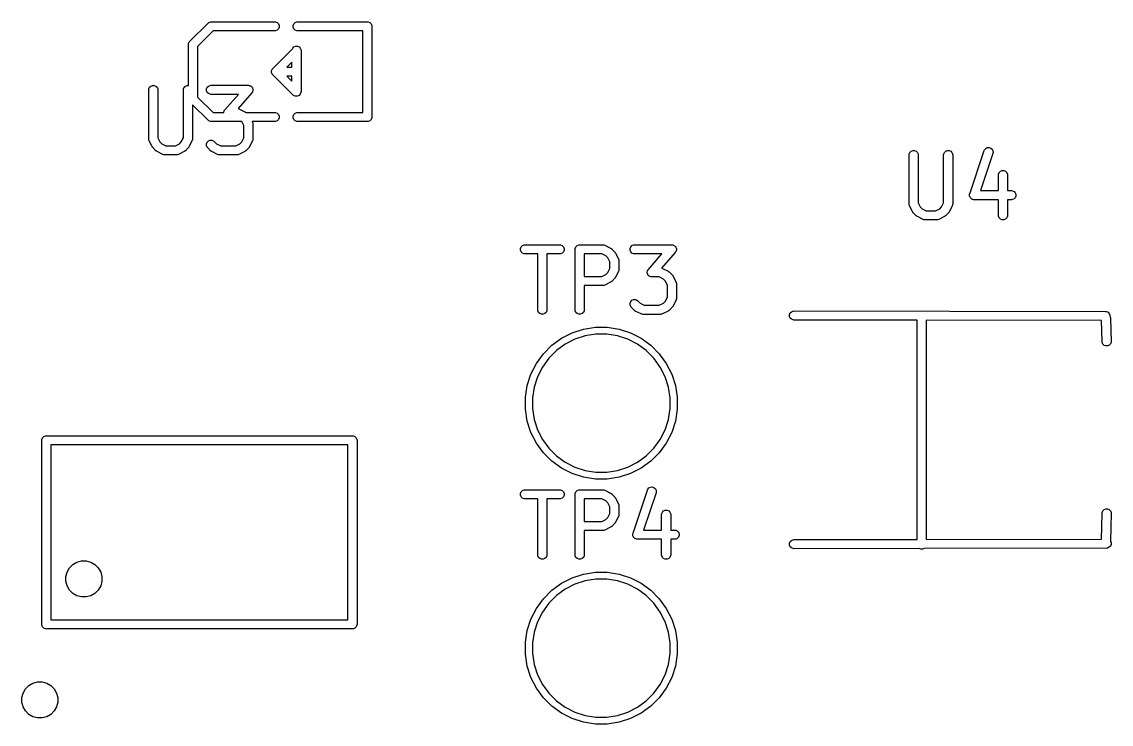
# Model space of a CAD drawing. Header units: inches. Extents: x 5.9 to 18, y -6.3 to -1.5.
# Drawn here: x 9.023 to 9.732, y -4.002 to -3.545 of the extents above; entities that cross this region are included whole.
import ezdxf

# ---------------------------------------------------------------- set-up
doc = ezdxf.new("R2010")
doc.units = ezdxf.units.IN
doc.header["$MEASUREMENT"] = 0
doc.layers.add('F.Silkscreen', color=41, linetype='CONTINUOUS', true_color=0xf2eda1)

msp = doc.modelspace()

# ---------------------------------------------------------------- linework, layer by layer
at = {"layer": 'F.Silkscreen', "linetype": 'CONTINUOUS'}
for p, q in [((9.14457, -3.54594), (9.14501, -3.54558)), ((9.14501, -3.54558), (9.14608, -3.54514)), ((9.14608, -3.54514), (9.14665, -3.54508)), ((9.14665, -3.54508), (9.18799, -3.54508)), ((9.18799, -3.54508), (9.18857, -3.54514)), ((9.18857, -3.54514), (9.18963, -3.54558)), ((9.18963, -3.54558), (9.19045, -3.54639)), ((9.2005, -3.54639), (9.20131, -3.54558)), ((9.20131, -3.54558), (9.20238, -3.54514)), ((9.20238, -3.54514), (9.20295, -3.54508)), ((9.20295, -3.54508), (9.24823, -3.54508)), ((9.24823, -3.54508), (9.2488, -3.54514)), ((9.2488, -3.54514), (9.24987, -3.54558)), ((9.24987, -3.54558), (9.25068, -3.54639)), ((9.13275, -3.55775), (9.14457, -3.54594)), ((9.14788, -3.55098), (9.1378, -3.56107)), ((9.18799, -3.55098), (9.14788, -3.55098)), ((9.18857, -3.55093), (9.18799, -3.55098)), ((9.18963, -3.55049), (9.18857, -3.55093)), ((9.19045, -3.54967), (9.18963, -3.55049)), ((9.19045, -3.54639), (9.19089, -3.54746)), ((9.19089, -3.54861), (9.19045, -3.54967)), ((9.19089, -3.54746), (9.19089, -3.54861)), ((9.20006, -3.54746), (9.2005, -3.54639)), ((9.20006, -3.54861), (9.20006, -3.54746)), ((9.2005, -3.54967), (9.20006, -3.54861)), ((9.20131, -3.55049), (9.2005, -3.54967)), ((9.20238, -3.55093), (9.20131, -3.55049)), ((9.20295, -3.55098), (9.20238, -3.55093)), ((9.24528, -3.55098), (9.20295, -3.55098)), ((9.24528, -3.60413), (9.24528, -3.55098)), ((9.25068, -3.54639), (9.25112, -3.54746)), ((9.25112, -3.54746), (9.25118, -3.54803)), ((9.25118, -3.54803), (9.25118, -3.6063)), ((9.13189, -3.55984), (9.13195, -3.55927)), ((9.13189, -3.56378), (9.13189, -3.55984)), ((9.13195, -3.55927), (9.13239, -3.5582)), ((9.13239, -3.5582), (9.13275, -3.55775)), ((9.13189, -3.58647), (9.13189, -3.56378)), ((9.1378, -3.56107), (9.1378, -3.56378)), ((9.1378, -3.56378), (9.1378, -3.59134)), ((9.18669, -3.57547), (9.19949, -3.56267)), ((9.19949, -3.56267), (9.19971, -3.56214)), ((9.19971, -3.56214), (9.20052, -3.56132)), ((9.20052, -3.56132), (9.20159, -3.56088)), ((9.20159, -3.56088), (9.20274, -3.56088)), ((9.20274, -3.56088), (9.20381, -3.56132)), ((9.20381, -3.56132), (9.20462, -3.56214)), ((9.20462, -3.56214), (9.20506, -3.5632)), ((9.20506, -3.5632), (9.20512, -3.56378)), ((9.20512, -3.56378), (9.20512, -3.59055)), ((9.19921, -3.5713), (9.19591, -3.57461)), ((9.19921, -3.57461), (9.19921, -3.5713)), ((9.18588, -3.57698), (9.18621, -3.5762)), ((9.18588, -3.57814), (9.18588, -3.57698)), ((9.18632, -3.5792), (9.18588, -3.57814)), ((9.18621, -3.5762), (9.18632, -3.57592)), ((9.18632, -3.57592), (9.18669, -3.57547)), ((9.18669, -3.57965), (9.18632, -3.5792)), ((9.19968, -3.59264), (9.18669, -3.57965)), ((9.19591, -3.57461), (9.19921, -3.57461)), ((9.19591, -3.58051), (9.19921, -3.58382)), ((9.19921, -3.58051), (9.19591, -3.58051)), ((9.19921, -3.58382), (9.19921, -3.58051)), ((9.10608, -3.58879), (9.10652, -3.58772)), ((9.10652, -3.58772), (9.10734, -3.58691)), ((9.10734, -3.58691), (9.1084, -3.58647)), ((9.1084, -3.58647), (9.10956, -3.58647)), ((9.10956, -3.58647), (9.11062, -3.58691)), ((9.11062, -3.58691), (9.11144, -3.58772)), ((9.11144, -3.58772), (9.11188, -3.58879)), ((9.12858, -3.58879), (9.12902, -3.58772)), ((9.12902, -3.58772), (9.12984, -3.58691)), ((9.12984, -3.58691), (9.1309, -3.58647)), ((9.1309, -3.58647), (9.13189, -3.58647)), ((9.14358, -3.58879), (9.14402, -3.58772)), ((9.14402, -3.58772), (9.14483, -3.58691)), ((9.14483, -3.58691), (9.1459, -3.58647)), ((9.1459, -3.58647), (9.14648, -3.58641)), ((9.14648, -3.58641), (9.17085, -3.58641)), ((9.17085, -3.58641), (9.17115, -3.58644)), ((9.17115, -3.58644), (9.17123, -3.58644)), ((9.17123, -3.58644), (9.17128, -3.58645)), ((9.17128, -3.58645), (9.17142, -3.58647)), ((9.17142, -3.58647), (9.17187, -3.58665)), ((9.17187, -3.58665), (9.17232, -3.5868)), ((9.17232, -3.5868), (9.1724, -3.58687)), ((9.1724, -3.58687), (9.17249, -3.58691)), ((9.17249, -3.58691), (9.17283, -3.58725)), ((9.17283, -3.58725), (9.17319, -3.58756)), ((9.17319, -3.58756), (9.17323, -3.58765)), ((9.17323, -3.58765), (9.1733, -3.58772)), ((9.1733, -3.58772), (9.17349, -3.58817)), ((9.17349, -3.58817), (9.1737, -3.5886)), ((9.10603, -3.58936), (9.10608, -3.58879)), ((9.10603, -3.62123), (9.10603, -3.58936)), ((9.11188, -3.58879), (9.11193, -3.58936)), ((9.11193, -3.58936), (9.11193, -3.62054)), ((9.12852, -3.58936), (9.12858, -3.58879)), ((9.12852, -3.62054), (9.12852, -3.58936)), ((9.1378, -3.59134), (9.1378, -3.59405)), ((9.1378, -3.59405), (9.14788, -3.60413)), ((9.14358, -3.58994), (9.14358, -3.58879)), ((9.14402, -3.591), (9.14358, -3.58994)), ((9.14483, -3.59182), (9.14402, -3.591)), ((9.1459, -3.59226), (9.14483, -3.59182)), ((9.14648, -3.59232), (9.1459, -3.59226)), ((9.16434, -3.59232), (9.14648, -3.59232)), ((9.1555, -3.60242), (9.16434, -3.59232)), ((9.17307, -3.59131), (9.16414, -3.60152)), ((9.17325, -3.59106), (9.17307, -3.59131)), ((9.1733, -3.591), (9.17325, -3.59106)), ((9.17332, -3.59095), (9.1733, -3.591)), ((9.17341, -3.59084), (9.17332, -3.59095)), ((9.17356, -3.59038), (9.17341, -3.59084)), ((9.17374, -3.58994), (9.17356, -3.59038)), ((9.1737, -3.5886), (9.17371, -3.58869)), ((9.17371, -3.58869), (9.17374, -3.58879)), ((9.17374, -3.58879), (9.17374, -3.58927)), ((9.17374, -3.58927), (9.17378, -3.58975)), ((9.17378, -3.58975), (9.17374, -3.58984)), ((9.17374, -3.58984), (9.17374, -3.58994)), ((9.20013, -3.59301), (9.19968, -3.59264)), ((9.2012, -3.59345), (9.20013, -3.59301)), ((9.20177, -3.5935), (9.2012, -3.59345)), ((9.20217, -3.5935), (9.20177, -3.5935)), ((9.20274, -3.59345), (9.20217, -3.5935)), ((9.20381, -3.59301), (9.20274, -3.59345)), ((9.20462, -3.59219), (9.20381, -3.59301)), ((9.20506, -3.59113), (9.20462, -3.59219)), ((9.20512, -3.59055), (9.20506, -3.59113)), ((9.20506, -3.59113), (9.20506, -3.59113)), ((9.14457, -3.60917), (9.13443, -3.59904)), ((9.13443, -3.59904), (9.13443, -3.62123)), ((9.15532, -3.60267), (9.1555, -3.60242)), ((9.16414, -3.60152), (9.16467, -3.60172)), ((9.16467, -3.60172), (9.16842, -3.60359)), ((9.14501, -3.60954), (9.14457, -3.60917)), ((9.14608, -3.60998), (9.14501, -3.60954)), ((9.14788, -3.60413), (9.15481, -3.60413)), ((9.1548, -3.60398), (9.15483, -3.60388)), ((9.15481, -3.60413), (9.1548, -3.60398)), ((9.15483, -3.60378), (9.15501, -3.60334)), ((9.15483, -3.60388), (9.15483, -3.60378)), ((9.15501, -3.60334), (9.15517, -3.60289)), ((9.15517, -3.60289), (9.15525, -3.60277)), ((9.15525, -3.60277), (9.15527, -3.60272)), ((9.15527, -3.60272), (9.15532, -3.60267)), ((9.16842, -3.60359), (9.16867, -3.60375)), ((9.16867, -3.60375), (9.16874, -3.60378)), ((9.16874, -3.60378), (9.16882, -3.60385)), ((9.16882, -3.60385), (9.16891, -3.6039)), ((9.16891, -3.6039), (9.16896, -3.60396)), ((9.16896, -3.60396), (9.16917, -3.60413)), ((9.16917, -3.60413), (9.18799, -3.60413)), ((9.18799, -3.60413), (9.18857, -3.60419)), ((9.18857, -3.60419), (9.18963, -3.60463)), ((9.18963, -3.60954), (9.18857, -3.60998)), ((9.18963, -3.60463), (9.19045, -3.60545)), ((9.19045, -3.60873), (9.18963, -3.60954)), ((9.19045, -3.60545), (9.19089, -3.60651)), ((9.19089, -3.60766), (9.19045, -3.60873)), ((9.19089, -3.60651), (9.19089, -3.60766)), ((9.20006, -3.60651), (9.2005, -3.60545)), ((9.20006, -3.60766), (9.20006, -3.60651)), ((9.2005, -3.60873), (9.20006, -3.60766)), ((9.2005, -3.60545), (9.20131, -3.60463)), ((9.20131, -3.60954), (9.2005, -3.60873)), ((9.20131, -3.60463), (9.20238, -3.60419)), ((9.20238, -3.60998), (9.20131, -3.60954)), ((9.20238, -3.60419), (9.20295, -3.60413)), ((9.20295, -3.60413), (9.24528, -3.60413)), ((9.24987, -3.60954), (9.2488, -3.60998)), ((9.25068, -3.60873), (9.24987, -3.60954)), ((9.25112, -3.60766), (9.25068, -3.60873)), ((9.25118, -3.6063), (9.25112, -3.60688)), ((9.25112, -3.60688), (9.25112, -3.60766)), ((9.14665, -3.61004), (9.14608, -3.60998)), ((9.16664, -3.61004), (9.14665, -3.61004)), ((9.16789, -3.61256), (9.16664, -3.61004)), ((9.16789, -3.62054), (9.16789, -3.61256)), ((9.18799, -3.61004), (9.17324, -3.61004)), ((9.17324, -3.61004), (9.17349, -3.61054)), ((9.17349, -3.61054), (9.1737, -3.61108)), ((9.1737, -3.61108), (9.1737, -3.61119)), ((9.1737, -3.61119), (9.17374, -3.61128)), ((9.17374, -3.61128), (9.1738, -3.61186)), ((9.1738, -3.61186), (9.1738, -3.62123)), ((9.18857, -3.60998), (9.18799, -3.61004)), ((9.20295, -3.61004), (9.20238, -3.60998)), ((9.24823, -3.61004), (9.20295, -3.61004)), ((9.2488, -3.60998), (9.24823, -3.61004)), ((9.10608, -3.62181), (9.10603, -3.62123)), ((9.10612, -3.62191), (9.10608, -3.62181)), ((9.10613, -3.62201), (9.10612, -3.62191)), ((9.10634, -3.62255), (9.10613, -3.62201)), ((9.10821, -3.6263), (9.10634, -3.62255)), ((9.11193, -3.62054), (9.11328, -3.62323)), ((9.11328, -3.62323), (9.11448, -3.62443)), ((9.12598, -3.62443), (9.12718, -3.62323)), ((9.12718, -3.62323), (9.12852, -3.62054)), ((9.13412, -3.62255), (9.13224, -3.6263)), ((9.13433, -3.62201), (9.13412, -3.62255)), ((9.13437, -3.62181), (9.13433, -3.62191)), ((9.13433, -3.62191), (9.13433, -3.62201)), ((9.13443, -3.62123), (9.13437, -3.62181)), ((9.14358, -3.62441), (9.14402, -3.62334)), ((9.14402, -3.62334), (9.14483, -3.62253)), ((9.14483, -3.62253), (9.1459, -3.62209)), ((9.1459, -3.62209), (9.14705, -3.62209)), ((9.14705, -3.62209), (9.14812, -3.62253)), ((9.14812, -3.62253), (9.14856, -3.6229)), ((9.14856, -3.6229), (9.1501, -3.62443)), ((9.16535, -3.62443), (9.16655, -3.62323)), ((9.16655, -3.62323), (9.16789, -3.62054)), ((9.17349, -3.62255), (9.17161, -3.6263)), ((9.1737, -3.62201), (9.17349, -3.62255)), ((9.17374, -3.62181), (9.1737, -3.62191)), ((9.1737, -3.62191), (9.1737, -3.62201)), ((9.1738, -3.62123), (9.17374, -3.62181)), ((9.10837, -3.62655), (9.10821, -3.6263)), ((9.1084, -3.62662), (9.10837, -3.62655)), ((9.10847, -3.6267), (9.1084, -3.62662)), ((9.10852, -3.62679), (9.10847, -3.6267)), ((9.10858, -3.62684), (9.10852, -3.62679)), ((9.10877, -3.62707), (9.10858, -3.62684)), ((9.11064, -3.62895), (9.10877, -3.62707)), ((9.11087, -3.62913), (9.11064, -3.62895)), ((9.11092, -3.62919), (9.11087, -3.62913)), ((9.11101, -3.62925), (9.11092, -3.62919)), ((9.11109, -3.62931), (9.11101, -3.62925)), ((9.11116, -3.62934), (9.11109, -3.62931)), ((9.11141, -3.6295), (9.11116, -3.62934)), ((9.11516, -3.63137), (9.11141, -3.6295)), ((9.11448, -3.62443), (9.11718, -3.62578)), ((9.11718, -3.62578), (9.12328, -3.62578)), ((9.12328, -3.62578), (9.12598, -3.62443)), ((9.12905, -3.6295), (9.1253, -3.63137)), ((9.1293, -3.62934), (9.12905, -3.6295)), ((9.12937, -3.62931), (9.1293, -3.62934)), ((9.12945, -3.62925), (9.12937, -3.62931)), ((9.12954, -3.62919), (9.12945, -3.62925)), ((9.12959, -3.62913), (9.12954, -3.62919)), ((9.12982, -3.62895), (9.12959, -3.62913)), ((9.13169, -3.62707), (9.12982, -3.62895)), ((9.13188, -3.62684), (9.13169, -3.62707)), ((9.13194, -3.62679), (9.13188, -3.62684)), ((9.13199, -3.6267), (9.13194, -3.62679)), ((9.13206, -3.62662), (9.13199, -3.6267)), ((9.13209, -3.62655), (9.13206, -3.62662)), ((9.13224, -3.6263), (9.13209, -3.62655)), ((9.14358, -3.62556), (9.14358, -3.62441)), ((9.14402, -3.62662), (9.14358, -3.62556)), ((9.14439, -3.62707), (9.14402, -3.62662)), ((9.14626, -3.62895), (9.14439, -3.62707)), ((9.14649, -3.62913), (9.14626, -3.62895)), ((9.14654, -3.62919), (9.14649, -3.62913)), ((9.14663, -3.62925), (9.14654, -3.62919)), ((9.14671, -3.62931), (9.14663, -3.62925)), ((9.14678, -3.62934), (9.14671, -3.62931)), ((9.14703, -3.6295), (9.14678, -3.62934)), ((9.15078, -3.63137), (9.14703, -3.6295)), ((9.1501, -3.62443), (9.1528, -3.62578)), ((9.1528, -3.62578), (9.16265, -3.62578)), ((9.16265, -3.62578), (9.16535, -3.62443)), ((9.16842, -3.6295), (9.16467, -3.63137)), ((9.16867, -3.62934), (9.16842, -3.6295)), ((9.16874, -3.62931), (9.16867, -3.62934)), ((9.16882, -3.62925), (9.16874, -3.62931)), ((9.16891, -3.62919), (9.16882, -3.62925)), ((9.16896, -3.62913), (9.16891, -3.62919)), ((9.16919, -3.62895), (9.16896, -3.62913)), ((9.17106, -3.62707), (9.16919, -3.62895)), ((9.17125, -3.62684), (9.17106, -3.62707)), ((9.17131, -3.62679), (9.17125, -3.62684)), ((9.17136, -3.6267), (9.17131, -3.62679)), ((9.17143, -3.62662), (9.17136, -3.6267)), ((9.17146, -3.62655), (9.17143, -3.62662)), ((9.17161, -3.6263), (9.17146, -3.62655)), ((9.60097, -3.63111), (9.60141, -3.63005)), ((9.60141, -3.63005), (9.60222, -3.62923)), ((9.60222, -3.62923), (9.60329, -3.62879)), ((9.60329, -3.62879), (9.60444, -3.62879)), ((9.60444, -3.62879), (9.6055, -3.62923)), ((9.6055, -3.62923), (9.60632, -3.63005)), ((9.60632, -3.63005), (9.60676, -3.63111)), ((9.62346, -3.63111), (9.6239, -3.63005)), ((9.6239, -3.63005), (9.62472, -3.62923)), ((9.62472, -3.62923), (9.62578, -3.62879)), ((9.62578, -3.62879), (9.62694, -3.62879)), ((9.62694, -3.62879), (9.628, -3.62923)), ((9.628, -3.62923), (9.62881, -3.63005)), ((9.62881, -3.63005), (9.62926, -3.63111)), ((9.64043, -3.657), (9.6498, -3.62888)), ((9.65541, -3.63074), (9.64733, -3.65498)), ((9.6498, -3.62888), (9.65004, -3.62835)), ((9.65004, -3.62835), (9.6508, -3.62748)), ((9.6508, -3.62748), (9.65183, -3.62696)), ((9.65183, -3.62696), (9.65298, -3.62688)), ((9.65298, -3.62688), (9.65407, -3.62725)), ((9.65407, -3.62725), (9.65494, -3.628)), ((9.65494, -3.628), (9.65545, -3.62903)), ((9.65554, -3.63018), (9.65541, -3.63074)), ((9.65545, -3.62903), (9.65554, -3.63018)), ((9.1157, -3.63158), (9.11516, -3.63137)), ((9.11581, -3.63159), (9.1157, -3.63158)), ((9.1159, -3.63163), (9.11581, -3.63159)), ((9.11648, -3.63169), (9.1159, -3.63163)), ((9.12398, -3.63169), (9.11648, -3.63169)), ((9.12455, -3.63163), (9.12398, -3.63169)), ((9.12465, -3.63159), (9.12455, -3.63163)), ((9.12476, -3.63158), (9.12465, -3.63159)), ((9.1253, -3.63137), (9.12476, -3.63158)), ((9.15132, -3.63158), (9.15078, -3.63137)), ((9.15143, -3.63159), (9.15132, -3.63158)), ((9.15152, -3.63163), (9.15143, -3.63159)), ((9.1521, -3.63169), (9.15152, -3.63163)), ((9.16335, -3.63169), (9.1521, -3.63169)), ((9.16392, -3.63163), (9.16335, -3.63169)), ((9.16402, -3.63159), (9.16392, -3.63163)), ((9.16413, -3.63158), (9.16402, -3.63159)), ((9.16467, -3.63137), (9.16413, -3.63158)), ((9.60091, -3.63169), (9.60097, -3.63111)), ((9.60091, -3.66356), (9.60091, -3.63169)), ((9.60676, -3.63111), (9.60681, -3.63169)), ((9.60681, -3.63169), (9.60681, -3.66286)), ((9.62341, -3.63169), (9.62346, -3.63111)), ((9.62341, -3.66286), (9.62341, -3.63169)), ((9.62926, -3.63111), (9.62931, -3.63169)), ((9.62931, -3.63169), (9.62931, -3.66356)), ((9.65903, -3.64481), (9.65908, -3.64423)), ((9.65903, -3.65498), (9.65903, -3.64481)), ((9.65908, -3.64423), (9.65952, -3.64317)), ((9.65952, -3.64317), (9.66034, -3.64235)), ((9.66034, -3.64235), (9.6614, -3.64191)), ((9.6614, -3.64191), (9.66256, -3.64191)), ((9.66256, -3.64191), (9.66362, -3.64235)), ((9.66362, -3.64235), (9.66443, -3.64317)), ((9.66443, -3.64317), (9.66488, -3.64423)), ((9.66488, -3.64423), (9.66493, -3.64481)), ((9.66493, -3.64481), (9.66493, -3.65498)), ((9.6403, -3.65756), (9.64034, -3.65742)), ((9.64034, -3.65804), (9.6403, -3.65756)), ((9.64034, -3.65736), (9.64037, -3.65728)), ((9.64034, -3.65742), (9.64034, -3.65736)), ((9.64034, -3.65851), (9.64034, -3.65804)), ((9.64038, -3.65861), (9.64034, -3.65851)), ((9.64037, -3.65728), (9.64043, -3.657)), ((9.64038, -3.65871), (9.64038, -3.65861)), ((9.6406, -3.65914), (9.64038, -3.65871)), ((9.64078, -3.65957), (9.6406, -3.65914)), ((9.64733, -3.65498), (9.65903, -3.65498)), ((9.66493, -3.65498), (9.6676, -3.65498)), ((9.6676, -3.65498), (9.66818, -3.65504)), ((9.66818, -3.65504), (9.66924, -3.65548)), ((9.66924, -3.65548), (9.67006, -3.65629)), ((9.67006, -3.65629), (9.6705, -3.65736)), ((9.6705, -3.65851), (9.67006, -3.65957)), ((9.6705, -3.65736), (9.6705, -3.65851)), ((9.60097, -3.66413), (9.60091, -3.66356)), ((9.60101, -3.66423), (9.60097, -3.66413)), ((9.60101, -3.66434), (9.60101, -3.66423)), ((9.60122, -3.66488), (9.60101, -3.66434)), ((9.6031, -3.66863), (9.60122, -3.66488)), ((9.60681, -3.66286), (9.60816, -3.66556)), ((9.60816, -3.66556), (9.60936, -3.66675)), ((9.62086, -3.66675), (9.62206, -3.66556)), ((9.62206, -3.66556), (9.62341, -3.66286)), ((9.629, -3.66488), (9.62713, -3.66863)), ((9.62921, -3.66434), (9.629, -3.66488)), ((9.62926, -3.66413), (9.62921, -3.66423)), ((9.62921, -3.66423), (9.62921, -3.66434)), ((9.62931, -3.66356), (9.62926, -3.66413)), ((9.64085, -3.65965), (9.64078, -3.65957)), ((9.6409, -3.65974), (9.64085, -3.65965)), ((9.64126, -3.66005), (9.6409, -3.65974)), ((9.64159, -3.66039), (9.64126, -3.66005)), ((9.64169, -3.66043), (9.64159, -3.66039)), ((9.64177, -3.6605), (9.64169, -3.66043)), ((9.64222, -3.66065), (9.64177, -3.6605)), ((9.64266, -3.66083), (9.64222, -3.66065)), ((9.64281, -3.66084), (9.64266, -3.66083)), ((9.64286, -3.66086), (9.64281, -3.66084)), ((9.64294, -3.66086), (9.64286, -3.66086)), ((9.64323, -3.66089), (9.64294, -3.66086)), ((9.65903, -3.66089), (9.64323, -3.66089)), ((9.65903, -3.67106), (9.65903, -3.66089)), ((9.6676, -3.66089), (9.66493, -3.66089)), ((9.66493, -3.66089), (9.66493, -3.67106)), ((9.66818, -3.66083), (9.6676, -3.66089)), ((9.66924, -3.66039), (9.66818, -3.66083)), ((9.67006, -3.65957), (9.66924, -3.66039)), ((9.60325, -3.66887), (9.6031, -3.66863)), ((9.60328, -3.66895), (9.60325, -3.66887)), ((9.60335, -3.66903), (9.60328, -3.66895)), ((9.6034, -3.66912), (9.60335, -3.66903)), ((9.60346, -3.66917), (9.6034, -3.66912)), ((9.60365, -3.66939), (9.60346, -3.66917)), ((9.60552, -3.67127), (9.60365, -3.66939)), ((9.60575, -3.67145), (9.60552, -3.67127)), ((9.6058, -3.67151), (9.60575, -3.67145)), ((9.60589, -3.67157), (9.6058, -3.67151)), ((9.60597, -3.67164), (9.60589, -3.67157)), ((9.60604, -3.67167), (9.60597, -3.67164)), ((9.60629, -3.67182), (9.60604, -3.67167)), ((9.61004, -3.6737), (9.60629, -3.67182)), ((9.60936, -3.66675), (9.61206, -3.6681)), ((9.61206, -3.6681), (9.61816, -3.6681)), ((9.61816, -3.6681), (9.62086, -3.66675)), ((9.62393, -3.67182), (9.62018, -3.6737)), ((9.62418, -3.67167), (9.62393, -3.67182)), ((9.62425, -3.67164), (9.62418, -3.67167)), ((9.62433, -3.67157), (9.62425, -3.67164)), ((9.62442, -3.67151), (9.62433, -3.67157)), ((9.62447, -3.67145), (9.62442, -3.67151)), ((9.6247, -3.67127), (9.62447, -3.67145)), ((9.62657, -3.66939), (9.6247, -3.67127)), ((9.62676, -3.66917), (9.62657, -3.66939)), ((9.62682, -3.66912), (9.62676, -3.66917)), ((9.62687, -3.66903), (9.62682, -3.66912)), ((9.62694, -3.66895), (9.62687, -3.66903)), ((9.62697, -3.66887), (9.62694, -3.66895)), ((9.62713, -3.66863), (9.62697, -3.66887)), ((9.65908, -3.67163), (9.65903, -3.67106)), ((9.65952, -3.6727), (9.65908, -3.67163)), ((9.66034, -3.67351), (9.65952, -3.6727)), ((9.66443, -3.6727), (9.66362, -3.67351)), ((9.66488, -3.67163), (9.66443, -3.6727)), ((9.66493, -3.67106), (9.66488, -3.67163)), ((9.61058, -3.6739), (9.61004, -3.6737)), ((9.61069, -3.67391), (9.61058, -3.6739)), ((9.61078, -3.67395), (9.61069, -3.67391)), ((9.61136, -3.67401), (9.61078, -3.67395)), ((9.61886, -3.67401), (9.61136, -3.67401)), ((9.61944, -3.67395), (9.61886, -3.67401)), ((9.61953, -3.67391), (9.61944, -3.67395)), ((9.61964, -3.6739), (9.61953, -3.67391)), ((9.62018, -3.6737), (9.61964, -3.6739)), ((9.6614, -3.67395), (9.66034, -3.67351)), ((9.66256, -3.67395), (9.6614, -3.67395)), ((9.66362, -3.67351), (9.66256, -3.67395)), ((9.34801, -3.69261), (9.34845, -3.69154)), ((9.34801, -3.69376), (9.34801, -3.69261)), ((9.34845, -3.69482), (9.34801, -3.69376)), ((9.34845, -3.69154), (9.34927, -3.69073)), ((9.34927, -3.69073), (9.35033, -3.69029)), ((9.35033, -3.69029), (9.35091, -3.69023)), ((9.35091, -3.69023), (9.37341, -3.69023)), ((9.37341, -3.69023), (9.37398, -3.69029)), ((9.37398, -3.69029), (9.37505, -3.69073)), ((9.37505, -3.69073), (9.37586, -3.69154)), ((9.37586, -3.69154), (9.3763, -3.69261)), ((9.3763, -3.69376), (9.37586, -3.69482)), ((9.3763, -3.69261), (9.3763, -3.69376)), ((9.38358, -3.69318), (9.38363, -3.69261)), ((9.38358, -3.73255), (9.38358, -3.69318)), ((9.38363, -3.69261), (9.38407, -3.69154)), ((9.38407, -3.69154), (9.38489, -3.69073)), ((9.38489, -3.69073), (9.38595, -3.69029)), ((9.38595, -3.69029), (9.38653, -3.69023)), ((9.38653, -3.69023), (9.40153, -3.69023)), ((9.40153, -3.69023), (9.4021, -3.69029)), ((9.4021, -3.69029), (9.4022, -3.69033)), ((9.4022, -3.69033), (9.40231, -3.69033)), ((9.40231, -3.69033), (9.40285, -3.69054)), ((9.40285, -3.69054), (9.4066, -3.69242)), ((9.4066, -3.69242), (9.40685, -3.69257)), ((9.40685, -3.69257), (9.40692, -3.6926)), ((9.40692, -3.6926), (9.407, -3.69267)), ((9.407, -3.69267), (9.40709, -3.69272)), ((9.40709, -3.69272), (9.40714, -3.69278)), ((9.40714, -3.69278), (9.40737, -3.69297)), ((9.40737, -3.69297), (9.40924, -3.69484)), ((9.41925, -3.69261), (9.4197, -3.69154)), ((9.41925, -3.69376), (9.41925, -3.69261)), ((9.4197, -3.69482), (9.41925, -3.69376)), ((9.4197, -3.69154), (9.42051, -3.69073)), ((9.42051, -3.69073), (9.42157, -3.69029)), ((9.42157, -3.69029), (9.42215, -3.69023)), ((9.42215, -3.69023), (9.44652, -3.69023)), ((9.44652, -3.69023), (9.44683, -3.69026)), ((9.44683, -3.69026), (9.4469, -3.69025)), ((9.4469, -3.69025), (9.44696, -3.69027)), ((9.44696, -3.69027), (9.4471, -3.69029)), ((9.4471, -3.69029), (9.44754, -3.69047)), ((9.44754, -3.69047), (9.448, -3.69062)), ((9.448, -3.69062), (9.44807, -3.69069)), ((9.44807, -3.69069), (9.44816, -3.69073)), ((9.44816, -3.69073), (9.4485, -3.69107)), ((9.4485, -3.69107), (9.44886, -3.69138)), ((9.44886, -3.69138), (9.44891, -3.69147)), ((9.44891, -3.69147), (9.44898, -3.69154)), ((9.44898, -3.69154), (9.44916, -3.69198)), ((9.44908, -3.69466), (9.449, -3.69477)), ((9.44923, -3.6942), (9.44908, -3.69466)), ((9.44916, -3.69198), (9.44937, -3.69241)), ((9.44942, -3.69376), (9.44923, -3.6942)), ((9.44937, -3.69241), (9.44938, -3.69251)), ((9.44938, -3.69251), (9.44942, -3.69261)), ((9.44942, -3.69261), (9.44942, -3.69309)), ((9.44942, -3.69309), (9.44945, -3.69356)), ((9.44945, -3.69356), (9.44942, -3.69366)), ((9.44942, -3.69366), (9.44942, -3.69376)), ((9.34927, -3.69564), (9.34845, -3.69482)), ((9.35033, -3.69608), (9.34927, -3.69564)), ((9.35091, -3.69613), (9.35033, -3.69608)), ((9.35921, -3.69613), (9.35091, -3.69613)), ((9.35921, -3.73255), (9.35921, -3.69613)), ((9.37341, -3.69613), (9.36511, -3.69613)), ((9.36511, -3.69613), (9.36511, -3.73255)), ((9.37398, -3.69608), (9.37341, -3.69613)), ((9.37505, -3.69564), (9.37398, -3.69608)), ((9.37586, -3.69482), (9.37505, -3.69564)), ((9.40083, -3.69613), (9.38948, -3.69613)), ((9.38948, -3.69613), (9.38948, -3.71085)), ((9.40353, -3.69748), (9.40083, -3.69613)), ((9.40473, -3.69868), (9.40353, -3.69748)), ((9.40607, -3.70138), (9.40473, -3.69868)), ((9.40607, -3.70561), (9.40607, -3.70138)), ((9.40924, -3.69484), (9.40943, -3.69507)), ((9.40943, -3.69507), (9.40948, -3.69512)), ((9.40948, -3.69512), (9.40954, -3.69521)), ((9.40954, -3.69521), (9.40961, -3.69529)), ((9.40961, -3.69529), (9.40964, -3.69536)), ((9.40964, -3.69536), (9.40979, -3.69561)), ((9.40979, -3.69561), (9.41167, -3.69936)), ((9.41167, -3.69936), (9.41187, -3.6999)), ((9.41187, -3.6999), (9.41188, -3.70001)), ((9.41188, -3.70001), (9.41192, -3.7001)), ((9.41192, -3.7001), (9.41198, -3.70068)), ((9.41198, -3.70068), (9.41198, -3.70631)), ((9.42051, -3.69564), (9.4197, -3.69482)), ((9.42157, -3.69608), (9.42051, -3.69564)), ((9.42215, -3.69613), (9.42157, -3.69608)), ((9.44002, -3.69613), (9.42215, -3.69613)), ((9.43118, -3.70624), (9.44002, -3.69613)), ((9.44874, -3.69513), (9.43981, -3.70534)), ((9.44892, -3.69488), (9.44874, -3.69513)), ((9.44898, -3.69482), (9.44892, -3.69488)), ((9.449, -3.69477), (9.44898, -3.69482)), ((9.40353, -3.7095), (9.40473, -3.70831)), ((9.40473, -3.70831), (9.40607, -3.70561)), ((9.41167, -3.70763), (9.40979, -3.71138)), ((9.41187, -3.70709), (9.41167, -3.70763)), ((9.41188, -3.70698), (9.41187, -3.70709)), ((9.41192, -3.70688), (9.41188, -3.70698)), ((9.41198, -3.70631), (9.41192, -3.70688)), ((9.43047, -3.7078), (9.4305, -3.7077)), ((9.4305, -3.70828), (9.43047, -3.7078)), ((9.4305, -3.7076), (9.43069, -3.70716)), ((9.4305, -3.7077), (9.4305, -3.7076)), ((9.4305, -3.70876), (9.4305, -3.70828)), ((9.43054, -3.70885), (9.4305, -3.70876)), ((9.43055, -3.70895), (9.43054, -3.70885)), ((9.43069, -3.70716), (9.43084, -3.70671)), ((9.43084, -3.70671), (9.43092, -3.70659)), ((9.43092, -3.70659), (9.43094, -3.70654)), ((9.43094, -3.70654), (9.431, -3.70648)), ((9.431, -3.70648), (9.43118, -3.70624)), ((9.43981, -3.70534), (9.44034, -3.70554)), ((9.44034, -3.70554), (9.44409, -3.70741)), ((9.44409, -3.70741), (9.44434, -3.70757)), ((9.44434, -3.70757), (9.44441, -3.7076)), ((9.44441, -3.7076), (9.44449, -3.70767)), ((9.44449, -3.70767), (9.44458, -3.70772)), ((9.44458, -3.70772), (9.44463, -3.70778)), ((9.44463, -3.70778), (9.44486, -3.70797)), ((9.44486, -3.70797), (9.44674, -3.70984)), ((9.38948, -3.71085), (9.40083, -3.71085)), ((9.40083, -3.71085), (9.40353, -3.7095)), ((9.4066, -3.71457), (9.40285, -3.71645)), ((9.40685, -3.71441), (9.4066, -3.71457)), ((9.40692, -3.71438), (9.40685, -3.71441)), ((9.407, -3.71432), (9.40692, -3.71438)), ((9.40709, -3.71426), (9.407, -3.71432)), ((9.40714, -3.7142), (9.40709, -3.71426)), ((9.40737, -3.71402), (9.40714, -3.7142)), ((9.40924, -3.71214), (9.40737, -3.71402)), ((9.40943, -3.71192), (9.40924, -3.71214)), ((9.40948, -3.71187), (9.40943, -3.71192)), ((9.40954, -3.71178), (9.40948, -3.71187)), ((9.40961, -3.7117), (9.40954, -3.71178)), ((9.40964, -3.71162), (9.40961, -3.7117)), ((9.40979, -3.71138), (9.40964, -3.71162)), ((9.43076, -3.70938), (9.43055, -3.70895)), ((9.43094, -3.70982), (9.43076, -3.70938)), ((9.43101, -3.70989), (9.43094, -3.70982)), ((9.43106, -3.70998), (9.43101, -3.70989)), ((9.43142, -3.7103), (9.43106, -3.70998)), ((9.43176, -3.71064), (9.43142, -3.7103)), ((9.43185, -3.71067), (9.43176, -3.71064)), ((9.43193, -3.71074), (9.43185, -3.71067)), ((9.43238, -3.71089), (9.43193, -3.71074)), ((9.43282, -3.71108), (9.43238, -3.71089)), ((9.43296, -3.71109), (9.43282, -3.71108)), ((9.43302, -3.71111), (9.43296, -3.71109)), ((9.43309, -3.7111), (9.43302, -3.71111)), ((9.4334, -3.71113), (9.43309, -3.7111)), ((9.43833, -3.71113), (9.4334, -3.71113)), ((9.44102, -3.71248), (9.43833, -3.71113)), ((9.44222, -3.71368), (9.44102, -3.71248)), ((9.44357, -3.71638), (9.44222, -3.71368)), ((9.44674, -3.70984), (9.44692, -3.71007)), ((9.44692, -3.71007), (9.44698, -3.71012)), ((9.44698, -3.71012), (9.44704, -3.71021)), ((9.44704, -3.71021), (9.4471, -3.71029)), ((9.4471, -3.71029), (9.44713, -3.71036)), ((9.44713, -3.71036), (9.44729, -3.71061)), ((9.44729, -3.71061), (9.44916, -3.71436)), ((9.44916, -3.71436), (9.44937, -3.7149)), ((9.44937, -3.7149), (9.44938, -3.715)), ((9.44938, -3.715), (9.44942, -3.7151)), ((9.44942, -3.7151), (9.44948, -3.71568)), ((9.44948, -3.71568), (9.44948, -3.72505)), ((9.40153, -3.71676), (9.38948, -3.71676)), ((9.38948, -3.71676), (9.38948, -3.73255)), ((9.4021, -3.7167), (9.40153, -3.71676)), ((9.4022, -3.71666), (9.4021, -3.7167)), ((9.40231, -3.71665), (9.4022, -3.71666)), ((9.40285, -3.71645), (9.40231, -3.71665)), ((9.44357, -3.72436), (9.44357, -3.71638)), ((9.41925, -3.72823), (9.4197, -3.72716)), ((9.41925, -3.72938), (9.41925, -3.72823)), ((9.4197, -3.73044), (9.41925, -3.72938)), ((9.4197, -3.72716), (9.42051, -3.72635)), ((9.42051, -3.72635), (9.42157, -3.72591)), ((9.42157, -3.72591), (9.42273, -3.72591)), ((9.42273, -3.72591), (9.42379, -3.72635)), ((9.42379, -3.72635), (9.42424, -3.72671)), ((9.42424, -3.72671), (9.42577, -3.72825)), ((9.42577, -3.72825), (9.42847, -3.7296)), ((9.42847, -3.7296), (9.43833, -3.7296)), ((9.43833, -3.7296), (9.44102, -3.72825)), ((9.44102, -3.72825), (9.44222, -3.72705)), ((9.44222, -3.72705), (9.44357, -3.72436)), ((9.44729, -3.73012), (9.44713, -3.73037)), ((9.44916, -3.72637), (9.44729, -3.73012)), ((9.44937, -3.72583), (9.44916, -3.72637)), ((9.44938, -3.72573), (9.44937, -3.72583)), ((9.44942, -3.72563), (9.44938, -3.72573)), ((9.44948, -3.72505), (9.44942, -3.72563)), ((9.35926, -3.73313), (9.35921, -3.73255)), ((9.3597, -3.73419), (9.35926, -3.73313)), ((9.36052, -3.73501), (9.3597, -3.73419)), ((9.36158, -3.73545), (9.36052, -3.73501)), ((9.36273, -3.73545), (9.36158, -3.73545)), ((9.3638, -3.73501), (9.36273, -3.73545)), ((9.36461, -3.73419), (9.3638, -3.73501)), ((9.36505, -3.73313), (9.36461, -3.73419)), ((9.36511, -3.73255), (9.36505, -3.73313)), ((9.38363, -3.73313), (9.38358, -3.73255)), ((9.38407, -3.73419), (9.38363, -3.73313)), ((9.38489, -3.73501), (9.38407, -3.73419)), ((9.38595, -3.73545), (9.38489, -3.73501)), ((9.38711, -3.73545), (9.38595, -3.73545)), ((9.38817, -3.73501), (9.38711, -3.73545)), ((9.38898, -3.73419), (9.38817, -3.73501)), ((9.38943, -3.73313), (9.38898, -3.73419)), ((9.38948, -3.73255), (9.38943, -3.73313)), ((9.42006, -3.73089), (9.4197, -3.73044)), ((9.42194, -3.73277), (9.42006, -3.73089)), ((9.42216, -3.73295), (9.42194, -3.73277)), ((9.42221, -3.73301), (9.42216, -3.73295)), ((9.4223, -3.73307), (9.42221, -3.73301)), ((9.42238, -3.73313), (9.4223, -3.73307)), ((9.42246, -3.73316), (9.42238, -3.73313)), ((9.4227, -3.73332), (9.42246, -3.73316)), ((9.42645, -3.73519), (9.4227, -3.73332)), ((9.42699, -3.7354), (9.42645, -3.73519)), ((9.4271, -3.73541), (9.42699, -3.7354)), ((9.4272, -3.73545), (9.4271, -3.73541)), ((9.42777, -3.7355), (9.4272, -3.73545)), ((9.43902, -3.7355), (9.42777, -3.7355)), ((9.4396, -3.73545), (9.43902, -3.7355)), ((9.4397, -3.73541), (9.4396, -3.73545)), ((9.4398, -3.7354), (9.4397, -3.73541)), ((9.44034, -3.73519), (9.4398, -3.7354)), ((9.44409, -3.73332), (9.44034, -3.73519)), ((9.44434, -3.73316), (9.44409, -3.73332)), ((9.44441, -3.73313), (9.44434, -3.73316)), ((9.44449, -3.73307), (9.44441, -3.73313)), ((9.44458, -3.73301), (9.44449, -3.73307)), ((9.44463, -3.73295), (9.44458, -3.73301)), ((9.44486, -3.73277), (9.44463, -3.73295)), ((9.44674, -3.73089), (9.44486, -3.73277)), ((9.44692, -3.73066), (9.44674, -3.73089)), ((9.44698, -3.73061), (9.44692, -3.73066)), ((9.44704, -3.73052), (9.44698, -3.73061)), ((9.4471, -3.73044), (9.44704, -3.73052)), ((9.44713, -3.73037), (9.4471, -3.73044)), ((9.52309, -3.73564), (9.52353, -3.73458)), ((9.52309, -3.73679), (9.52309, -3.73564)), ((9.52353, -3.73786), (9.52309, -3.73679)), ((9.52353, -3.73458), (9.52435, -3.73376)), ((9.52435, -3.73376), (9.52541, -3.73332)), ((9.52541, -3.73332), (9.52599, -3.73327)), ((9.52599, -3.73327), (9.72875, -3.73366)), ((9.72875, -3.73366), (9.72932, -3.73372)), ((9.72932, -3.73372), (9.73039, -3.73416)), ((9.73039, -3.73416), (9.7312, -3.73498)), ((9.7312, -3.73498), (9.73164, -3.73604)), ((9.73164, -3.73604), (9.73164, -3.73669)), ((9.73164, -3.73669), (9.73201, -3.73754)), ((9.38901, -3.74507), (9.3967, -3.74385)), ((9.3967, -3.74385), (9.40448, -3.74385)), ((9.40448, -3.74385), (9.41217, -3.74507)), ((9.52434, -3.73867), (9.52353, -3.73786)), ((9.5254, -3.73912), (9.52434, -3.73867)), ((9.52598, -3.73917), (9.5254, -3.73912)), ((9.6061, -3.73933), (9.52598, -3.73917)), ((9.6061, -3.88193), (9.6061, -3.73933)), ((9.72622, -3.73956), (9.61201, -3.73934)), ((9.61201, -3.73934), (9.61201, -3.88192)), ((9.72658, -3.75323), (9.72622, -3.73956)), ((9.73201, -3.73754), (9.73209, -3.73811)), ((9.73209, -3.73811), (9.73248, -3.75307)), ((9.36837, -3.75559), (9.37467, -3.75101)), ((9.37467, -3.75101), (9.38161, -3.74748)), ((9.38161, -3.74748), (9.38901, -3.74507)), ((9.39008, -3.74953), (9.38336, -3.75171)), ((9.39706, -3.74843), (9.39008, -3.74953)), ((9.40412, -3.74843), (9.39706, -3.74843)), ((9.4111, -3.74953), (9.40412, -3.74843)), ((9.41782, -3.75171), (9.4111, -3.74953)), ((9.41217, -3.74507), (9.41957, -3.74748)), ((9.41957, -3.74748), (9.42651, -3.75101)), ((9.42651, -3.75101), (9.43281, -3.75559)), ((9.36287, -3.76109), (9.36837, -3.75559)), ((9.37707, -3.75492), (9.37135, -3.75907)), ((9.38336, -3.75171), (9.37707, -3.75492)), ((9.42411, -3.75492), (9.41782, -3.75171)), ((9.42983, -3.75907), (9.42411, -3.75492)), ((9.43281, -3.75559), (9.43831, -3.76109)), ((9.72665, -3.7538), (9.72658, -3.75323)), ((9.72712, -3.75485), (9.72665, -3.7538)), ((9.72795, -3.75565), (9.72712, -3.75485)), ((9.72903, -3.75606), (9.72795, -3.75565)), ((9.73018, -3.75603), (9.72903, -3.75606)), ((9.73123, -3.75556), (9.73018, -3.75603)), ((9.73203, -3.75472), (9.73123, -3.75556)), ((9.73244, -3.75365), (9.73203, -3.75472)), ((9.73248, -3.75307), (9.73244, -3.75365)), ((9.35829, -3.76739), (9.36287, -3.76109)), ((9.36636, -3.76407), (9.3622, -3.76978)), ((9.37135, -3.75907), (9.36636, -3.76407)), ((9.43482, -3.76407), (9.42983, -3.75907)), ((9.43898, -3.76978), (9.43482, -3.76407)), ((9.43831, -3.76109), (9.44289, -3.76739)), ((9.35476, -3.77432), (9.35829, -3.76739)), ((9.3622, -3.76978), (9.359, -3.77608)), ((9.44218, -3.77608), (9.43898, -3.76978)), ((9.44289, -3.76739), (9.44642, -3.77432)), ((9.35235, -3.78173), (9.35476, -3.77432)), ((9.359, -3.77608), (9.35681, -3.7828)), ((9.44437, -3.7828), (9.44218, -3.77608)), ((9.44642, -3.77432), (9.44883, -3.78173)), ((9.35114, -3.78942), (9.35235, -3.78173)), ((9.35681, -3.7828), (9.35571, -3.78977)), ((9.44547, -3.78977), (9.44437, -3.7828)), ((9.44883, -3.78173), (9.45004, -3.78942)), ((9.35114, -3.78977), (9.35114, -3.78942)), ((9.35114, -3.7972), (9.35114, -3.78977)), ((9.35571, -3.78977), (9.35571, -3.79684)), ((9.44547, -3.79684), (9.44547, -3.78977)), ((9.45004, -3.78942), (9.45004, -3.7972)), ((9.35235, -3.80489), (9.35114, -3.7972)), ((9.35571, -3.79684), (9.35681, -3.80382)), ((9.44437, -3.80382), (9.44547, -3.79684)), ((9.45004, -3.7972), (9.44883, -3.80489)), ((9.35476, -3.81229), (9.35235, -3.80489)), ((9.35681, -3.80382), (9.359, -3.81054)), ((9.44218, -3.81054), (9.44437, -3.80382)), ((9.44883, -3.80489), (9.44642, -3.81229)), ((9.03691, -3.81588), (9.03773, -3.81506)), ((9.03773, -3.81506), (9.03879, -3.81462)), ((9.03879, -3.81462), (9.03937, -3.81457)), ((9.03937, -3.81457), (9.23858, -3.81457)), ((9.23858, -3.81457), (9.23916, -3.81462)), ((9.23916, -3.81462), (9.24022, -3.81506)), ((9.24022, -3.81506), (9.24104, -3.81588)), ((9.35829, -3.81923), (9.35476, -3.81229)), ((9.359, -3.81054), (9.3622, -3.81683)), ((9.43898, -3.81683), (9.44218, -3.81054)), ((9.44642, -3.81229), (9.44289, -3.81923)), ((9.03642, -3.81752), (9.03647, -3.81694)), ((9.03642, -3.9372), (9.03642, -3.81752)), ((9.03647, -3.81694), (9.03691, -3.81588)), ((9.04232, -3.82047), (9.04232, -3.93425)), ((9.23563, -3.82047), (9.04232, -3.82047)), ((9.23563, -3.93425), (9.23563, -3.82047)), ((9.24104, -3.81588), (9.24148, -3.81694)), ((9.24148, -3.81694), (9.24154, -3.81752)), ((9.24154, -3.81752), (9.24154, -3.9372)), ((9.36287, -3.82552), (9.35829, -3.81923)), ((9.3622, -3.81683), (9.36636, -3.82255)), ((9.43482, -3.82255), (9.43898, -3.81683)), ((9.44289, -3.81923), (9.43831, -3.82552)), ((9.36837, -3.83103), (9.36287, -3.82552)), ((9.36636, -3.82255), (9.37135, -3.82754)), ((9.37135, -3.82754), (9.37707, -3.83169)), ((9.42411, -3.83169), (9.42983, -3.82754)), ((9.42983, -3.82754), (9.43482, -3.82255)), ((9.43831, -3.82552), (9.43281, -3.83103)), ((9.37467, -3.8356), (9.36837, -3.83103)), ((9.38161, -3.83914), (9.37467, -3.8356)), ((9.37707, -3.83169), (9.38336, -3.8349)), ((9.38336, -3.8349), (9.39008, -3.83708)), ((9.4111, -3.83708), (9.41782, -3.8349)), ((9.41782, -3.8349), (9.42411, -3.83169)), ((9.42651, -3.8356), (9.41957, -3.83914)), ((9.43281, -3.83103), (9.42651, -3.8356)), ((9.38901, -3.84154), (9.38161, -3.83914)), ((9.3967, -3.84276), (9.38901, -3.84154)), ((9.39008, -3.83708), (9.39706, -3.83819)), ((9.40448, -3.84276), (9.3967, -3.84276)), ((9.39706, -3.83819), (9.40412, -3.83819)), ((9.40412, -3.83819), (9.4111, -3.83708)), ((9.41217, -3.84154), (9.40448, -3.84276)), ((9.41957, -3.83914), (9.41217, -3.84154)), ((9.34845, -3.85099), (9.34927, -3.85018)), ((9.34927, -3.85018), (9.35033, -3.84973)), ((9.35033, -3.84973), (9.35091, -3.84968)), ((9.35091, -3.84968), (9.37341, -3.84968)), ((9.37341, -3.84968), (9.37398, -3.84973)), ((9.37398, -3.84973), (9.37505, -3.85018)), ((9.37505, -3.85018), (9.37586, -3.85099)), ((9.38407, -3.85099), (9.38489, -3.85018)), ((9.38489, -3.85018), (9.38595, -3.84973)), ((9.38595, -3.84973), (9.38653, -3.84968)), ((9.38653, -3.84968), (9.40153, -3.84968)), ((9.40153, -3.84968), (9.4021, -3.84973)), ((9.4021, -3.84973), (9.4022, -3.84978)), ((9.4022, -3.84978), (9.40231, -3.84978)), ((9.40231, -3.84978), (9.40285, -3.84999)), ((9.40285, -3.84999), (9.4066, -3.85186)), ((9.42122, -3.87794), (9.4306, -3.84982)), ((9.4306, -3.84982), (9.43083, -3.84929)), ((9.43083, -3.84929), (9.43159, -3.84842)), ((9.43159, -3.84842), (9.43262, -3.84791)), ((9.43262, -3.84791), (9.43377, -3.84783)), ((9.43377, -3.84783), (9.43486, -3.84819)), ((9.43486, -3.84819), (9.43573, -3.84895)), ((9.43573, -3.84895), (9.43625, -3.84998)), ((9.43625, -3.84998), (9.43633, -3.85113)), ((9.34801, -3.85205), (9.34845, -3.85099)), ((9.34801, -3.85321), (9.34801, -3.85205)), ((9.34845, -3.85427), (9.34801, -3.85321)), ((9.34927, -3.85509), (9.34845, -3.85427)), ((9.35033, -3.85553), (9.34927, -3.85509)), ((9.35091, -3.85558), (9.35033, -3.85553)), ((9.35921, -3.85558), (9.35091, -3.85558)), ((9.35921, -3.892), (9.35921, -3.85558)), ((9.37341, -3.85558), (9.36511, -3.85558)), ((9.36511, -3.85558), (9.36511, -3.892)), ((9.37398, -3.85553), (9.37341, -3.85558)), ((9.37505, -3.85509), (9.37398, -3.85553)), ((9.37586, -3.85427), (9.37505, -3.85509)), ((9.37586, -3.85099), (9.3763, -3.85205)), ((9.3763, -3.85321), (9.37586, -3.85427)), ((9.3763, -3.85205), (9.3763, -3.85321)), ((9.38358, -3.85263), (9.38363, -3.85205)), ((9.38358, -3.892), (9.38358, -3.85263)), ((9.38363, -3.85205), (9.38407, -3.85099)), ((9.40083, -3.85558), (9.38948, -3.85558)), ((9.38948, -3.85558), (9.38948, -3.8703)), ((9.40353, -3.85693), (9.40083, -3.85558)), ((9.40473, -3.85813), (9.40353, -3.85693)), ((9.4066, -3.85186), (9.40685, -3.85202)), ((9.40685, -3.85202), (9.40692, -3.85205)), ((9.40692, -3.85205), (9.407, -3.85212)), ((9.407, -3.85212), (9.40709, -3.85217)), ((9.40709, -3.85217), (9.40714, -3.85223)), ((9.40714, -3.85223), (9.40737, -3.85242)), ((9.40737, -3.85242), (9.40924, -3.85429)), ((9.40924, -3.85429), (9.40943, -3.85452)), ((9.40943, -3.85452), (9.40948, -3.85457)), ((9.40948, -3.85457), (9.40954, -3.85466)), ((9.40954, -3.85466), (9.40961, -3.85474)), ((9.40961, -3.85474), (9.40964, -3.85481)), ((9.40964, -3.85481), (9.40979, -3.85506)), ((9.40979, -3.85506), (9.41167, -3.85881)), ((9.4362, -3.85169), (9.42812, -3.87592)), ((9.43633, -3.85113), (9.4362, -3.85169)), ((9.40607, -3.86083), (9.40473, -3.85813)), ((9.40607, -3.86506), (9.40607, -3.86083)), ((9.41167, -3.85881), (9.41187, -3.85935)), ((9.41187, -3.85935), (9.41188, -3.85946)), ((9.41188, -3.85946), (9.41192, -3.85955)), ((9.41192, -3.85955), (9.41198, -3.86013)), ((9.41198, -3.86013), (9.41198, -3.86575)), ((9.43988, -3.86518), (9.44032, -3.86411)), ((9.44032, -3.86411), (9.44113, -3.8633)), ((9.44113, -3.8633), (9.4422, -3.86286)), ((9.4422, -3.86286), (9.44335, -3.86286)), ((9.44335, -3.86286), (9.44441, -3.8633)), ((9.44441, -3.8633), (9.44523, -3.86411)), ((9.44523, -3.86411), (9.44567, -3.86518)), ((9.72658, -3.8649), (9.72664, -3.86433)), ((9.72664, -3.86433), (9.72711, -3.86327)), ((9.72711, -3.86327), (9.72794, -3.86247)), ((9.72794, -3.86247), (9.72901, -3.86205)), ((9.72901, -3.86205), (9.73016, -3.86208)), ((9.73016, -3.86208), (9.73122, -3.86254)), ((9.73122, -3.86254), (9.73202, -3.86337)), ((9.73202, -3.86337), (9.73243, -3.86444)), ((9.73243, -3.86444), (9.73248, -3.86502)), ((9.38948, -3.8703), (9.40083, -3.8703)), ((9.40083, -3.8703), (9.40353, -3.86895)), ((9.40353, -3.86895), (9.40473, -3.86775)), ((9.40473, -3.86775), (9.40607, -3.86506)), ((9.40924, -3.87159), (9.40737, -3.87347)), ((9.40943, -3.87137), (9.40924, -3.87159)), ((9.40948, -3.87131), (9.40943, -3.87137)), ((9.40954, -3.87122), (9.40948, -3.87131)), ((9.40961, -3.87114), (9.40954, -3.87122)), ((9.40964, -3.87107), (9.40961, -3.87114)), ((9.40979, -3.87082), (9.40964, -3.87107)), ((9.41167, -3.86707), (9.40979, -3.87082)), ((9.41187, -3.86653), (9.41167, -3.86707)), ((9.41188, -3.86643), (9.41187, -3.86653)), ((9.41192, -3.86633), (9.41188, -3.86643)), ((9.41198, -3.86575), (9.41192, -3.86633)), ((9.43982, -3.86575), (9.43988, -3.86518)), ((9.43982, -3.87592), (9.43982, -3.86575)), ((9.44567, -3.86518), (9.44573, -3.86575)), ((9.44573, -3.86575), (9.44573, -3.87592)), ((9.72624, -3.8817), (9.72658, -3.8649)), ((9.73248, -3.86502), (9.73211, -3.88332)), ((9.40153, -3.87621), (9.38948, -3.87621)), ((9.38948, -3.87621), (9.38948, -3.892)), ((9.4021, -3.87615), (9.40153, -3.87621)), ((9.4022, -3.87611), (9.4021, -3.87615)), ((9.40231, -3.8761), (9.4022, -3.87611)), ((9.40285, -3.87589), (9.40231, -3.8761)), ((9.4066, -3.87402), (9.40285, -3.87589)), ((9.40685, -3.87386), (9.4066, -3.87402)), ((9.40692, -3.87383), (9.40685, -3.87386)), ((9.407, -3.87377), (9.40692, -3.87383)), ((9.40709, -3.87371), (9.407, -3.87377)), ((9.40714, -3.87365), (9.40709, -3.87371)), ((9.40737, -3.87347), (9.40714, -3.87365)), ((9.4211, -3.87851), (9.42113, -3.87836)), ((9.42113, -3.87898), (9.4211, -3.87851)), ((9.42113, -3.8783), (9.42116, -3.87823)), ((9.42113, -3.87836), (9.42113, -3.8783)), ((9.42113, -3.87945), (9.42113, -3.87898)), ((9.42116, -3.87823), (9.42122, -3.87794)), ((9.42812, -3.87592), (9.43982, -3.87592)), ((9.44573, -3.87592), (9.4484, -3.87592)), ((9.4484, -3.87592), (9.44897, -3.87598)), ((9.44897, -3.87598), (9.45004, -3.87642)), ((9.45004, -3.87642), (9.45085, -3.87724)), ((9.45085, -3.87724), (9.45129, -3.8783)), ((9.45129, -3.8783), (9.45129, -3.87945)), ((9.42117, -3.87955), (9.42113, -3.87945)), ((9.42118, -3.87966), (9.42117, -3.87955)), ((9.42139, -3.88008), (9.42118, -3.87966)), ((9.42157, -3.88052), (9.42139, -3.88008)), ((9.42164, -3.88059), (9.42157, -3.88052)), ((9.42169, -3.88069), (9.42164, -3.88059)), ((9.42205, -3.881), (9.42169, -3.88069)), ((9.42238, -3.88133), (9.42205, -3.881)), ((9.42248, -3.88137), (9.42238, -3.88133)), ((9.42256, -3.88144), (9.42248, -3.88137)), ((9.42301, -3.88159), (9.42256, -3.88144)), ((9.42345, -3.88177), (9.42301, -3.88159)), ((9.4236, -3.88179), (9.42345, -3.88177)), ((9.42366, -3.88181), (9.4236, -3.88179)), ((9.42373, -3.8818), (9.42366, -3.88181)), ((9.42403, -3.88183), (9.42373, -3.8818)), ((9.43982, -3.88183), (9.42403, -3.88183)), ((9.43982, -3.892), (9.43982, -3.88183)), ((9.4484, -3.88183), (9.44573, -3.88183)), ((9.44573, -3.88183), (9.44573, -3.892)), ((9.44897, -3.88177), (9.4484, -3.88183)), ((9.45004, -3.88133), (9.44897, -3.88177)), ((9.45085, -3.88052), (9.45004, -3.88133)), ((9.45129, -3.87945), (9.45085, -3.88052)), ((9.52309, -3.88447), (9.52353, -3.8834)), ((9.52309, -3.88562), (9.52309, -3.88447)), ((9.52353, -3.88668), (9.52309, -3.88562)), ((9.52353, -3.8834), (9.52434, -3.88259)), ((9.52434, -3.88259), (9.5254, -3.88214)), ((9.5254, -3.88214), (9.52598, -3.88209)), ((9.52598, -3.88209), (9.6061, -3.88193)), ((9.61201, -3.88192), (9.72624, -3.8817)), ((9.73242, -3.88522), (9.73199, -3.88628)), ((9.73211, -3.88332), (9.73242, -3.88406)), ((9.73242, -3.88406), (9.73242, -3.88522)), ((9.35926, -3.89258), (9.35921, -3.892)), ((9.3597, -3.89364), (9.35926, -3.89258)), ((9.36505, -3.89258), (9.36461, -3.89364)), ((9.36511, -3.892), (9.36505, -3.89258)), ((9.38363, -3.89258), (9.38358, -3.892)), ((9.38407, -3.89364), (9.38363, -3.89258)), ((9.38943, -3.89258), (9.38898, -3.89364)), ((9.38948, -3.892), (9.38943, -3.89258)), ((9.43988, -3.89258), (9.43982, -3.892)), ((9.44032, -3.89364), (9.43988, -3.89258)), ((9.44567, -3.89258), (9.44523, -3.89364)), ((9.44573, -3.892), (9.44567, -3.89258)), ((9.52435, -3.8875), (9.52353, -3.88668)), ((9.52541, -3.88794), (9.52435, -3.8875)), ((9.52599, -3.88799), (9.52541, -3.88794)), ((9.60736, -3.88783), (9.52599, -3.88799)), ((9.60741, -3.88789), (9.60736, -3.88783)), ((9.60848, -3.88833), (9.60741, -3.88789)), ((9.60963, -3.88833), (9.60848, -3.88833)), ((9.6107, -3.88789), (9.60963, -3.88833)), ((9.61076, -3.88783), (9.6107, -3.88789)), ((9.72953, -3.8876), (9.61076, -3.88783)), ((9.73011, -3.88754), (9.72953, -3.8876)), ((9.73117, -3.8871), (9.73011, -3.88754)), ((9.73199, -3.88628), (9.73117, -3.8871)), ((9.05441, -3.90049), (9.05659, -3.89831)), ((9.05659, -3.89831), (9.05926, -3.89677)), ((9.05926, -3.89677), (9.06224, -3.89597)), ((9.06224, -3.89597), (9.06532, -3.89597)), ((9.06532, -3.89597), (9.0683, -3.89677)), ((9.0683, -3.89677), (9.07097, -3.89831)), ((9.07097, -3.89831), (9.07315, -3.90049)), ((9.36052, -3.89446), (9.3597, -3.89364)), ((9.36158, -3.8949), (9.36052, -3.89446)), ((9.36273, -3.8949), (9.36158, -3.8949)), ((9.3638, -3.89446), (9.36273, -3.8949)), ((9.36461, -3.89364), (9.3638, -3.89446)), ((9.38489, -3.89446), (9.38407, -3.89364)), ((9.38595, -3.8949), (9.38489, -3.89446)), ((9.38711, -3.8949), (9.38595, -3.8949)), ((9.38817, -3.89446), (9.38711, -3.8949)), ((9.38898, -3.89364), (9.38817, -3.89446)), ((9.44113, -3.89446), (9.44032, -3.89364)), ((9.4422, -3.8949), (9.44113, -3.89446)), ((9.44335, -3.8949), (9.4422, -3.8949)), ((9.44441, -3.89446), (9.44335, -3.8949)), ((9.44523, -3.89364), (9.44441, -3.89446)), ((9.05207, -3.90614), (9.05287, -3.90316)), ((9.05207, -3.90922), (9.05207, -3.90614)), ((9.05287, -3.90316), (9.05441, -3.90049)), ((9.07315, -3.90049), (9.07469, -3.90316)), ((9.07469, -3.90316), (9.07549, -3.90614)), ((9.07549, -3.90614), (9.07549, -3.90922)), ((9.37467, -3.91046), (9.38161, -3.90693)), ((9.38161, -3.90693), (9.38901, -3.90452)), ((9.38901, -3.90452), (9.3967, -3.9033)), ((9.3967, -3.9033), (9.40448, -3.9033)), ((9.40448, -3.9033), (9.41217, -3.90452)), ((9.41217, -3.90452), (9.41957, -3.90693)), ((9.41957, -3.90693), (9.42651, -3.91046)), ((9.05287, -3.9122), (9.05207, -3.90922)), ((9.05441, -3.91487), (9.05287, -3.9122)), ((9.07469, -3.9122), (9.07315, -3.91487)), ((9.07549, -3.90922), (9.07469, -3.9122)), ((9.36837, -3.91503), (9.37467, -3.91046)), ((9.37707, -3.91437), (9.37135, -3.91852)), ((9.38336, -3.91116), (9.37707, -3.91437)), ((9.39008, -3.90898), (9.38336, -3.91116)), ((9.39706, -3.90787), (9.39008, -3.90898)), ((9.40412, -3.90787), (9.39706, -3.90787)), ((9.4111, -3.90898), (9.40412, -3.90787)), ((9.41782, -3.91116), (9.4111, -3.90898)), ((9.42411, -3.91437), (9.41782, -3.91116)), ((9.42983, -3.91852), (9.42411, -3.91437)), ((9.42651, -3.91046), (9.43281, -3.91503)), ((9.05659, -3.91705), (9.05441, -3.91487)), ((9.05926, -3.91859), (9.05659, -3.91705)), ((9.06224, -3.91939), (9.05926, -3.91859)), ((9.06532, -3.91939), (9.06224, -3.91939)), ((9.0683, -3.91859), (9.06532, -3.91939)), ((9.07097, -3.91705), (9.0683, -3.91859)), ((9.07315, -3.91487), (9.07097, -3.91705)), ((9.35829, -3.92684), (9.36287, -3.92054)), ((9.36287, -3.92054), (9.36837, -3.91503)), ((9.37135, -3.91852), (9.36636, -3.92352)), ((9.43482, -3.92352), (9.42983, -3.91852)), ((9.43281, -3.91503), (9.43831, -3.92054)), ((9.43831, -3.92054), (9.44289, -3.92684)), ((9.35476, -3.93377), (9.35829, -3.92684)), ((9.36636, -3.92352), (9.3622, -3.92923)), ((9.43898, -3.92923), (9.43482, -3.92352)), ((9.44289, -3.92684), (9.44642, -3.93377)), ((9.04232, -3.93425), (9.23563, -3.93425)), ((9.35235, -3.94118), (9.35476, -3.93377)), ((9.359, -3.93553), (9.35681, -3.94225)), ((9.3622, -3.92923), (9.359, -3.93553)), ((9.44218, -3.93553), (9.43898, -3.92923)), ((9.44437, -3.94225), (9.44218, -3.93553)), ((9.44642, -3.93377), (9.44883, -3.94118)), ((9.03647, -3.93778), (9.03642, -3.9372)), ((9.03691, -3.93885), (9.03647, -3.93778)), ((9.03773, -3.93966), (9.03691, -3.93885)), ((9.03879, -3.9401), (9.03773, -3.93966)), ((9.03937, -3.94016), (9.03879, -3.9401)), ((9.23858, -3.94016), (9.03937, -3.94016)), ((9.23916, -3.9401), (9.23858, -3.94016)), ((9.24022, -3.93966), (9.23916, -3.9401)), ((9.24104, -3.93885), (9.24022, -3.93966)), ((9.24148, -3.93778), (9.24104, -3.93885)), ((9.24154, -3.9372), (9.24148, -3.93778)), ((9.35114, -3.94886), (9.35235, -3.94118)), ((9.35681, -3.94225), (9.35571, -3.94922)), ((9.44547, -3.94922), (9.44437, -3.94225)), ((9.44883, -3.94118), (9.45004, -3.94886)), ((9.35114, -3.94922), (9.35114, -3.94886)), ((9.35114, -3.95665), (9.35114, -3.94922)), ((9.35571, -3.94922), (9.35571, -3.95629)), ((9.44547, -3.95629), (9.44547, -3.94922)), ((9.45004, -3.94886), (9.45004, -3.95665)), ((9.35235, -3.96434), (9.35114, -3.95665)), ((9.35571, -3.95629), (9.35681, -3.96327)), ((9.44437, -3.96327), (9.44547, -3.95629)), ((9.45004, -3.95665), (9.44883, -3.96434)), ((9.35681, -3.96327), (9.359, -3.96998)), ((9.44218, -3.96998), (9.44437, -3.96327)), ((9.35476, -3.97174), (9.35235, -3.96434)), ((9.359, -3.96998), (9.3622, -3.97628)), ((9.43898, -3.97628), (9.44218, -3.96998)), ((9.44883, -3.96434), (9.44642, -3.97174)), ((9.02567, -3.97923), (9.02785, -3.97705)), ((9.02785, -3.97705), (9.03052, -3.97551)), ((9.03052, -3.97551), (9.0335, -3.97471)), ((9.0335, -3.97471), (9.03658, -3.97471)), ((9.03658, -3.97471), (9.03956, -3.97551)), ((9.03956, -3.97551), (9.04223, -3.97705)), ((9.04223, -3.97705), (9.04441, -3.97923)), ((9.35829, -3.97868), (9.35476, -3.97174)), ((9.3622, -3.97628), (9.36636, -3.98199)), ((9.43482, -3.98199), (9.43898, -3.97628)), ((9.44642, -3.97174), (9.44289, -3.97868)), ((9.02333, -3.98488), (9.02413, -3.9819)), ((9.02333, -3.98796), (9.02333, -3.98488)), ((9.02413, -3.9819), (9.02567, -3.97923)), ((9.04441, -3.97923), (9.04595, -3.9819)), ((9.04595, -3.9819), (9.04675, -3.98488)), ((9.04675, -3.98488), (9.04675, -3.98796)), ((9.36287, -3.98497), (9.35829, -3.97868)), ((9.36837, -3.99048), (9.36287, -3.98497)), ((9.36636, -3.98199), (9.37135, -3.98699)), ((9.42983, -3.98699), (9.43482, -3.98199)), ((9.43831, -3.98497), (9.43281, -3.99048)), ((9.44289, -3.97868), (9.43831, -3.98497)), ((9.02413, -3.99094), (9.02333, -3.98796)), ((9.02567, -3.99361), (9.02413, -3.99094)), ((9.04595, -3.99094), (9.04441, -3.99361)), ((9.04675, -3.98796), (9.04595, -3.99094)), ((9.37467, -3.99505), (9.36837, -3.99048)), ((9.37135, -3.98699), (9.37707, -3.99114)), ((9.37707, -3.99114), (9.38336, -3.99435)), ((9.41782, -3.99435), (9.42411, -3.99114)), ((9.42411, -3.99114), (9.42983, -3.98699)), ((9.43281, -3.99048), (9.42651, -3.99505)), ((9.02785, -3.99579), (9.02567, -3.99361)), ((9.03052, -3.99733), (9.02785, -3.99579)), ((9.0335, -3.99813), (9.03052, -3.99733)), ((9.03658, -3.99813), (9.0335, -3.99813)), ((9.03956, -3.99733), (9.03658, -3.99813)), ((9.04223, -3.99579), (9.03956, -3.99733)), ((9.04441, -3.99361), (9.04223, -3.99579)), ((9.38161, -3.99859), (9.37467, -3.99505)), ((9.38901, -4.00099), (9.38161, -3.99859)), ((9.38336, -3.99435), (9.39008, -3.99653)), ((9.39008, -3.99653), (9.39706, -3.99764)), ((9.39706, -3.99764), (9.40412, -3.99764)), ((9.40412, -3.99764), (9.4111, -3.99653)), ((9.4111, -3.99653), (9.41782, -3.99435)), ((9.41957, -3.99859), (9.41217, -4.00099)), ((9.42651, -3.99505), (9.41957, -3.99859)), ((9.3967, -4.00221), (9.38901, -4.00099)), ((9.40448, -4.00221), (9.3967, -4.00221)), ((9.41217, -4.00099), (9.40448, -4.00221))]:
    msp.add_line(p, q, dxfattribs=at)

doc.saveas('drawing.dxf')
